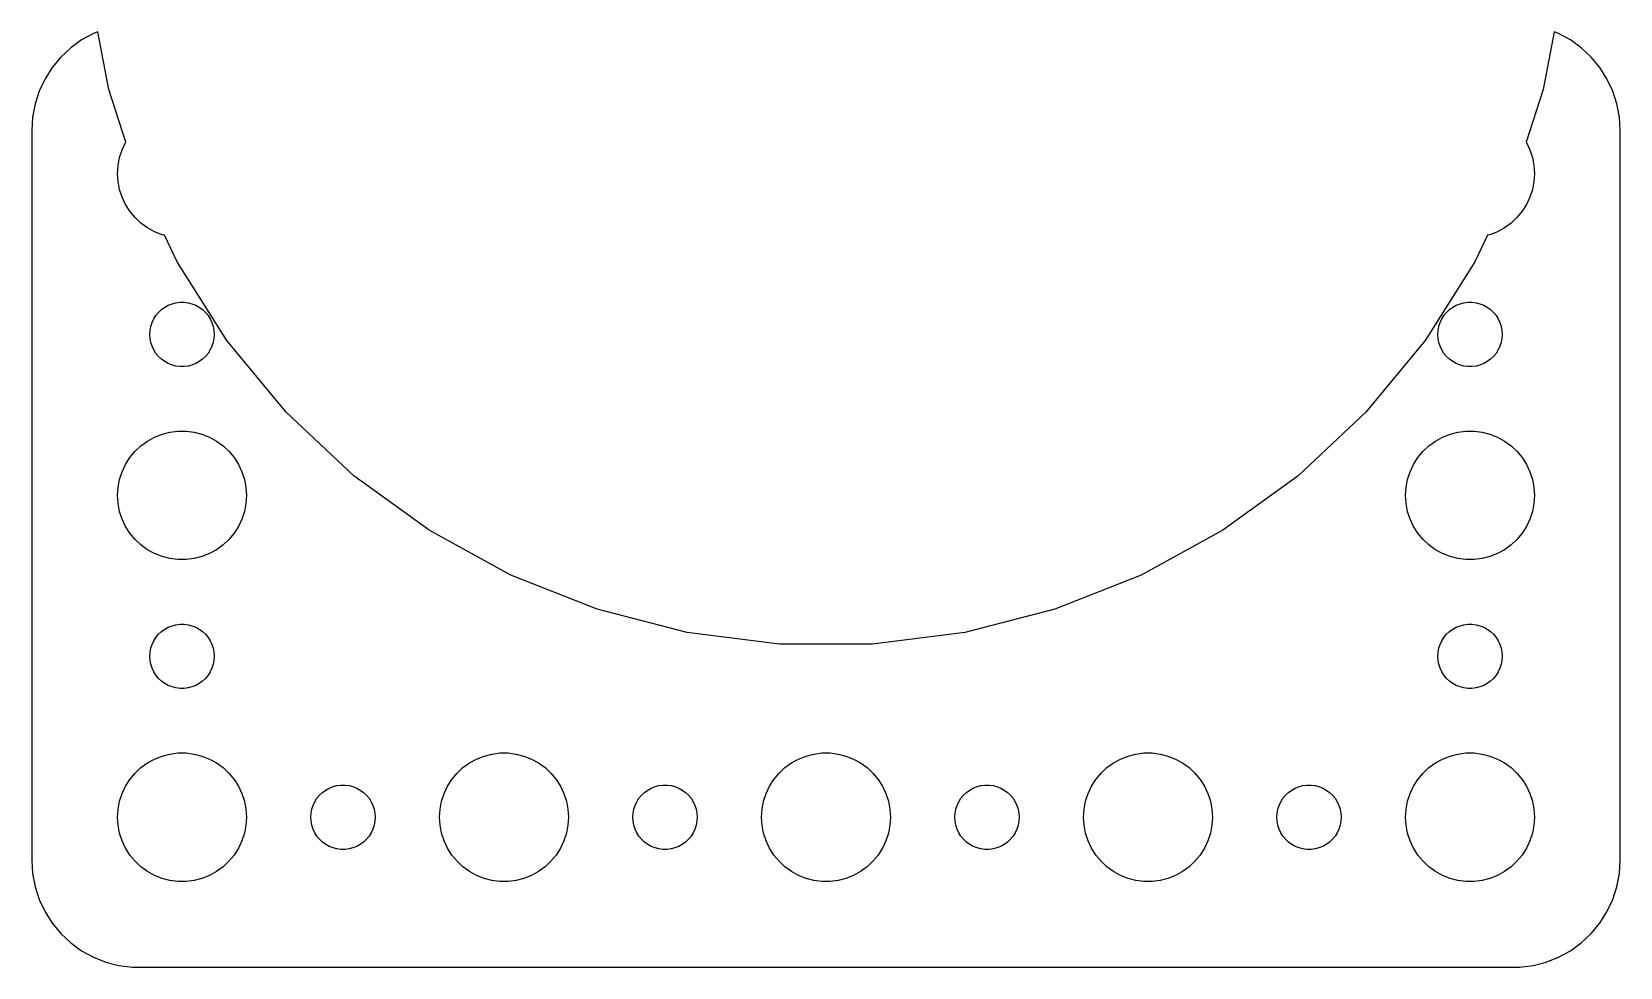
# Model space of a CAD drawing. Header units: metres. Extents: x -37 to 37, y 248 to 454.
# Drawn here: x -37 to 37, y 302 to 345.6 of the extents above; entities that cross this region are included whole.
import ezdxf

# ---------------------------------------------------------------- set-up
doc = ezdxf.new("R2010")
doc.units = ezdxf.units.M

msp = doc.modelspace()

# ---------------------------------------------------------------- linework, layer by layer
for p, q in [((-33.928, 345.604), (-34.1289, 345.524)), ((-33.4161, 342.92), (-33.928, 345.604)), ((33.928, 345.604), (33.4161, 342.92)), ((34.1289, 345.524), (33.928, 345.604)), ((-35.1871, 344.853), (-35.6448, 344.423)), ((-34.6791, 345.222), (-35.1871, 344.853)), ((-34.1289, 345.524), (-34.6791, 345.222)), ((34.6791, 345.222), (34.1289, 345.524)), ((35.1871, 344.853), (34.6791, 345.222)), ((35.6448, 344.423), (35.1871, 344.853)), ((-35.6448, 344.423), (-36.0451, 343.939)), ((36.0451, 343.939), (35.6448, 344.423)), ((-36.3815, 343.409), (-36.6489, 342.841)), ((-36.0451, 343.939), (-36.3815, 343.409)), ((36.3815, 343.409), (36.0451, 343.939)), ((36.6489, 342.841), (36.3815, 343.409)), ((-36.6489, 342.841), (-36.8429, 342.243)), ((-32.6177, 340.463), (-33.4161, 342.92)), ((33.4161, 342.92), (32.6177, 340.463)), ((36.8429, 342.243), (36.6489, 342.841)), ((-36.8429, 342.243), (-36.9606, 341.627)), ((36.9606, 341.627), (36.8429, 342.243)), ((-36.9606, 341.627), (-37, 341)), ((37, 341), (36.9606, 341.627)), ((-37, 341), (-37, 307)), ((-32.7893, 340.104), (-32.6289, 340.445)), ((-32.6289, 340.445), (-32.6177, 340.463)), ((32.6177, 340.463), (32.6289, 340.445)), ((32.6289, 340.445), (32.7893, 340.104)), ((37, 307), (37, 341)), ((-32.9763, 339.376), (-32.9057, 339.746)), ((-32.9057, 339.746), (-32.7893, 340.104)), ((32.7893, 340.104), (32.9057, 339.746)), ((32.9057, 339.746), (32.9763, 339.376)), ((-33, 339), (-32.9763, 339.376)), ((-32.9763, 338.624), (-33, 339)), ((32.9763, 339.376), (33, 339)), ((33, 339), (32.9763, 338.624)), ((-32.9057, 338.254), (-32.9763, 338.624)), ((-32.7893, 337.896), (-32.9057, 338.254)), ((32.9057, 338.254), (32.7893, 337.896)), ((32.9763, 338.624), (32.9057, 338.254)), ((-32.6289, 337.555), (-32.7893, 337.896)), ((-32.427, 337.237), (-32.6289, 337.555)), ((32.6289, 337.555), (32.427, 337.237)), ((32.7893, 337.896), (32.6289, 337.555)), ((-32.1869, 336.946), (-32.427, 337.237)), ((-31.9123, 336.688), (-32.1869, 336.946)), ((32.1869, 336.946), (31.9123, 336.688)), ((32.427, 337.237), (32.1869, 336.946)), ((-31.6075, 336.467), (-31.9123, 336.688)), ((-31.2773, 336.286), (-31.6075, 336.467)), ((-30.927, 336.147), (-31.2773, 336.286)), ((-30.8154, 336.118), (-30.927, 336.147)), ((-30.2326, 334.879), (-30.8154, 336.118)), ((30.8154, 336.118), (30.2326, 334.879)), ((30.927, 336.147), (30.8154, 336.118)), ((31.2773, 336.286), (30.927, 336.147)), ((31.6075, 336.467), (31.2773, 336.286)), ((31.9123, 336.688), (31.6075, 336.467)), ((-27.9111, 331.221), (-30.2326, 334.879)), ((30.2326, 334.879), (27.9111, 331.221)), ((-31.3145, 332.223), (-31.2135, 332.382)), ((-31.2135, 332.382), (-31.0934, 332.527)), ((-31.0934, 332.527), (-30.9561, 332.656)), ((-30.9561, 332.656), (-30.8037, 332.766)), ((-30.8037, 332.766), (-30.6387, 332.857)), ((-30.6387, 332.857), (-30.4635, 332.927)), ((-30.4635, 332.927), (-30.2811, 332.973)), ((-30.2811, 332.973), (-30.0942, 332.997)), ((-30.0942, 332.997), (-29.9058, 332.997)), ((-29.9058, 332.997), (-29.7189, 332.973)), ((-29.7189, 332.973), (-29.5365, 332.927)), ((-29.5365, 332.927), (-29.3613, 332.857)), ((-29.3613, 332.857), (-29.1963, 332.766)), ((-29.1963, 332.766), (-29.0439, 332.656)), ((-29.0439, 332.656), (-28.9065, 332.527)), ((-28.9065, 332.527), (-28.7865, 332.382)), ((-28.7865, 332.382), (-28.6855, 332.223)), ((28.6855, 332.223), (28.7865, 332.382)), ((28.7865, 332.382), (28.9065, 332.527)), ((28.9065, 332.527), (29.0439, 332.656)), ((29.0439, 332.656), (29.1963, 332.766)), ((29.1963, 332.766), (29.3613, 332.857)), ((29.3613, 332.857), (29.5365, 332.927)), ((29.5365, 332.927), (29.7189, 332.973)), ((29.7189, 332.973), (29.9058, 332.997)), ((29.9058, 332.997), (30.0942, 332.997)), ((30.0942, 332.997), (30.2811, 332.973)), ((30.2811, 332.973), (30.4635, 332.927)), ((30.4635, 332.927), (30.6387, 332.857)), ((30.6387, 332.857), (30.8037, 332.766)), ((30.8037, 332.766), (30.9561, 332.656)), ((30.9561, 332.656), (31.0934, 332.527)), ((31.0934, 332.527), (31.2135, 332.382)), ((31.2135, 332.382), (31.3145, 332.223)), ((-31.5, 331.5), (-31.4882, 331.688)), ((-31.4882, 331.688), (-31.4529, 331.873)), ((-31.4529, 331.873), (-31.3947, 332.052)), ((-31.3947, 332.052), (-31.3145, 332.223)), ((-28.6855, 332.223), (-28.6053, 332.052)), ((-28.6053, 332.052), (-28.5471, 331.873)), ((-28.5471, 331.873), (-28.5118, 331.688)), ((-28.5118, 331.688), (-28.5, 331.5)), ((28.5, 331.5), (28.5118, 331.688)), ((28.5118, 331.688), (28.5471, 331.873)), ((28.5471, 331.873), (28.6053, 332.052)), ((28.6053, 332.052), (28.6855, 332.223)), ((31.3145, 332.223), (31.3947, 332.052)), ((31.3947, 332.052), (31.4529, 331.873)), ((31.4529, 331.873), (31.4882, 331.688)), ((31.4882, 331.688), (31.5, 331.5)), ((-31.4882, 331.312), (-31.5, 331.5)), ((-31.4529, 331.127), (-31.4882, 331.312)), ((-31.3947, 330.948), (-31.4529, 331.127)), ((-31.3145, 330.777), (-31.3947, 330.948)), ((-28.6053, 330.948), (-28.6855, 330.777)), ((-28.5471, 331.127), (-28.6053, 330.948)), ((-28.5118, 331.312), (-28.5471, 331.127)), ((-28.5, 331.5), (-28.5118, 331.312)), ((-25.1494, 327.883), (-27.9111, 331.221)), ((27.9111, 331.221), (25.1494, 327.883)), ((28.5118, 331.312), (28.5, 331.5)), ((28.5471, 331.127), (28.5118, 331.312)), ((28.6053, 330.948), (28.5471, 331.127)), ((28.6855, 330.777), (28.6053, 330.948)), ((31.3947, 330.948), (31.3145, 330.777)), ((31.4529, 331.127), (31.3947, 330.948)), ((31.4882, 331.312), (31.4529, 331.127)), ((31.5, 331.5), (31.4882, 331.312)), ((-31.2135, 330.618), (-31.3145, 330.777)), ((-31.0934, 330.473), (-31.2135, 330.618)), ((-30.9561, 330.344), (-31.0934, 330.473)), ((-30.8037, 330.234), (-30.9561, 330.344)), ((-30.6387, 330.143), (-30.8037, 330.234)), ((-30.4635, 330.073), (-30.6387, 330.143)), ((-30.2811, 330.027), (-30.4635, 330.073)), ((-29.5365, 330.073), (-29.7189, 330.027)), ((-29.3613, 330.143), (-29.5365, 330.073)), ((-29.1963, 330.234), (-29.3613, 330.143)), ((-29.0439, 330.344), (-29.1963, 330.234)), ((-28.9065, 330.473), (-29.0439, 330.344)), ((-28.7865, 330.618), (-28.9065, 330.473)), ((-28.6855, 330.777), (-28.7865, 330.618)), ((28.7865, 330.618), (28.6855, 330.777)), ((28.9065, 330.473), (28.7865, 330.618)), ((29.0439, 330.344), (28.9065, 330.473)), ((29.1963, 330.234), (29.0439, 330.344)), ((29.3613, 330.143), (29.1963, 330.234)), ((29.5365, 330.073), (29.3613, 330.143)), ((29.7189, 330.027), (29.5365, 330.073)), ((30.4635, 330.073), (30.2811, 330.027)), ((30.6387, 330.143), (30.4635, 330.073)), ((30.8037, 330.234), (30.6387, 330.143)), ((30.9561, 330.344), (30.8037, 330.234)), ((31.0934, 330.473), (30.9561, 330.344)), ((31.2135, 330.618), (31.0934, 330.473)), ((31.3145, 330.777), (31.2135, 330.618)), ((-30.0942, 330.003), (-30.2811, 330.027)), ((-29.9058, 330.003), (-30.0942, 330.003)), ((-29.7189, 330.027), (-29.9058, 330.003)), ((29.9058, 330.003), (29.7189, 330.027)), ((30.0942, 330.003), (29.9058, 330.003)), ((30.2811, 330.027), (30.0942, 330.003)), ((-21.9911, 324.917), (-25.1494, 327.883)), ((25.1494, 327.883), (21.9911, 324.917)), ((-31.9123, 326.312), (-31.6075, 326.533)), ((-31.6075, 326.533), (-31.2773, 326.714)), ((-31.2773, 326.714), (-30.927, 326.853)), ((-30.927, 326.853), (-30.5621, 326.947)), ((-30.5621, 326.947), (-30.1884, 326.994)), ((-30.1884, 326.994), (-29.8116, 326.994)), ((-29.8116, 326.994), (-29.4379, 326.947)), ((-29.4379, 326.947), (-29.0729, 326.853)), ((-29.0729, 326.853), (-28.7227, 326.714)), ((-28.7227, 326.714), (-28.3925, 326.533)), ((-28.3925, 326.533), (-28.0877, 326.312)), ((28.0877, 326.312), (28.3925, 326.533)), ((28.3925, 326.533), (28.7227, 326.714)), ((28.7227, 326.714), (29.0729, 326.853)), ((29.0729, 326.853), (29.4379, 326.947)), ((29.4379, 326.947), (29.8116, 326.994)), ((29.8116, 326.994), (30.1884, 326.994)), ((30.1884, 326.994), (30.5621, 326.947)), ((30.5621, 326.947), (30.927, 326.853)), ((30.927, 326.853), (31.2773, 326.714)), ((31.2773, 326.714), (31.6075, 326.533)), ((31.6075, 326.533), (31.9123, 326.312)), ((-32.6289, 325.445), (-32.427, 325.763)), ((-32.427, 325.763), (-32.1869, 326.054)), ((-32.1869, 326.054), (-31.9123, 326.312)), ((-28.0877, 326.312), (-27.8131, 326.054)), ((-27.8131, 326.054), (-27.5729, 325.763)), ((-27.5729, 325.763), (-27.3711, 325.445)), ((27.3711, 325.445), (27.5729, 325.763)), ((27.5729, 325.763), (27.8131, 326.054)), ((27.8131, 326.054), (28.0877, 326.312)), ((31.9123, 326.312), (32.1869, 326.054)), ((32.1869, 326.054), (32.427, 325.763)), ((32.427, 325.763), (32.6289, 325.445)), ((-32.9057, 324.746), (-32.7893, 325.104)), ((-32.7893, 325.104), (-32.6289, 325.445)), ((-27.3711, 325.445), (-27.2107, 325.104)), ((-27.2107, 325.104), (-27.0942, 324.746)), ((-18.486, 322.371), (-21.9911, 324.917)), ((21.9911, 324.917), (18.486, 322.371)), ((27.0942, 324.746), (27.2107, 325.104)), ((27.2107, 325.104), (27.3711, 325.445)), ((32.6289, 325.445), (32.7893, 325.104)), ((32.7893, 325.104), (32.9057, 324.746)), ((-33, 324), (-32.9763, 324.376)), ((-32.9763, 324.376), (-32.9057, 324.746)), ((-27.0942, 324.746), (-27.0237, 324.376)), ((-27.0237, 324.376), (-27, 324)), ((27, 324), (27.0237, 324.376)), ((27.0237, 324.376), (27.0942, 324.746)), ((32.9057, 324.746), (32.9763, 324.376)), ((32.9763, 324.376), (33, 324)), ((-32.9763, 323.624), (-33, 324)), ((-32.9057, 323.254), (-32.9763, 323.624)), ((-27.0237, 323.624), (-27.0942, 323.254)), ((-27, 324), (-27.0237, 323.624)), ((27.0237, 323.624), (27, 324)), ((27.0942, 323.254), (27.0237, 323.624)), ((32.9763, 323.624), (32.9057, 323.254)), ((33, 324), (32.9763, 323.624)), ((-32.7893, 322.896), (-32.9057, 323.254)), ((-32.6289, 322.555), (-32.7893, 322.896)), ((-27.2107, 322.896), (-27.3711, 322.555)), ((-27.0942, 323.254), (-27.2107, 322.896)), ((27.2107, 322.896), (27.0942, 323.254)), ((27.3711, 322.555), (27.2107, 322.896)), ((32.7893, 322.896), (32.6289, 322.555)), ((32.9057, 323.254), (32.7893, 322.896)), ((-32.427, 322.237), (-32.6289, 322.555)), ((-32.1869, 321.946), (-32.427, 322.237)), ((-31.9123, 321.688), (-32.1869, 321.946)), ((-27.8131, 321.946), (-28.0877, 321.688)), ((-27.5729, 322.237), (-27.8131, 321.946)), ((-27.3711, 322.555), (-27.5729, 322.237)), ((-14.6894, 320.283), (-18.486, 322.371)), ((18.486, 322.371), (14.6894, 320.283)), ((27.5729, 322.237), (27.3711, 322.555)), ((27.8131, 321.946), (27.5729, 322.237)), ((28.0877, 321.688), (27.8131, 321.946)), ((32.1869, 321.946), (31.9123, 321.688)), ((32.427, 322.237), (32.1869, 321.946)), ((32.6289, 322.555), (32.427, 322.237)), ((-31.6075, 321.467), (-31.9123, 321.688)), ((-31.2773, 321.286), (-31.6075, 321.467)), ((-30.927, 321.147), (-31.2773, 321.286)), ((-28.7227, 321.286), (-29.0729, 321.147)), ((-28.3925, 321.467), (-28.7227, 321.286)), ((-28.0877, 321.688), (-28.3925, 321.467)), ((28.3925, 321.467), (28.0877, 321.688)), ((28.7227, 321.286), (28.3925, 321.467)), ((29.0729, 321.147), (28.7227, 321.286)), ((31.2773, 321.286), (30.927, 321.147)), ((31.6075, 321.467), (31.2773, 321.286)), ((31.9123, 321.688), (31.6075, 321.467)), ((-30.5621, 321.053), (-30.927, 321.147)), ((-30.1884, 321.006), (-30.5621, 321.053)), ((-29.8116, 321.006), (-30.1884, 321.006)), ((-29.4379, 321.053), (-29.8116, 321.006)), ((-29.0729, 321.147), (-29.4379, 321.053)), ((29.4379, 321.053), (29.0729, 321.147)), ((29.8116, 321.006), (29.4379, 321.053)), ((30.1884, 321.006), (29.8116, 321.006)), ((30.5621, 321.053), (30.1884, 321.006)), ((30.927, 321.147), (30.5621, 321.053)), ((-10.6611, 318.689), (-14.6894, 320.283)), ((14.6894, 320.283), (10.6611, 318.689)), ((-6.46465, 317.611), (-10.6611, 318.689)), ((10.6611, 318.689), (6.46465, 317.611)), ((-31.2135, 317.382), (-31.0934, 317.527)), ((-31.0934, 317.527), (-30.9561, 317.656)), ((-30.9561, 317.656), (-30.8037, 317.766)), ((-30.8037, 317.766), (-30.6387, 317.857)), ((-30.6387, 317.857), (-30.4635, 317.927)), ((-30.4635, 317.927), (-30.2811, 317.973)), ((-30.2811, 317.973), (-30.0942, 317.997)), ((-30.0942, 317.997), (-29.9058, 317.997)), ((-29.9058, 317.997), (-29.7189, 317.973)), ((-29.7189, 317.973), (-29.5365, 317.927)), ((-29.5365, 317.927), (-29.3613, 317.857)), ((-29.3613, 317.857), (-29.1963, 317.766)), ((-29.1963, 317.766), (-29.0439, 317.656)), ((-29.0439, 317.656), (-28.9065, 317.527)), ((-28.9065, 317.527), (-28.7865, 317.382)), ((-2.16626, 317.068), (-6.46465, 317.611)), ((6.46465, 317.611), (2.16626, 317.068)), ((28.7865, 317.382), (28.9065, 317.527)), ((28.9065, 317.527), (29.0439, 317.656)), ((29.0439, 317.656), (29.1963, 317.766)), ((29.1963, 317.766), (29.3613, 317.857)), ((29.3613, 317.857), (29.5365, 317.927)), ((29.5365, 317.927), (29.7189, 317.973)), ((29.7189, 317.973), (29.9058, 317.997)), ((29.9058, 317.997), (30.0942, 317.997)), ((30.0942, 317.997), (30.2811, 317.973)), ((30.2811, 317.973), (30.4635, 317.927)), ((30.4635, 317.927), (30.6387, 317.857)), ((30.6387, 317.857), (30.8037, 317.766)), ((30.8037, 317.766), (30.9561, 317.656)), ((30.9561, 317.656), (31.0934, 317.527)), ((31.0934, 317.527), (31.2135, 317.382)), ((-31.4882, 316.688), (-31.4529, 316.873)), ((-31.4529, 316.873), (-31.3947, 317.052)), ((-31.3947, 317.052), (-31.3145, 317.223)), ((-31.3145, 317.223), (-31.2135, 317.382)), ((-28.7865, 317.382), (-28.6855, 317.223)), ((-28.6855, 317.223), (-28.6053, 317.052)), ((-28.6053, 317.052), (-28.5471, 316.873)), ((-28.5471, 316.873), (-28.5118, 316.688)), ((2.16626, 317.068), (-2.16626, 317.068)), ((28.5118, 316.688), (28.5471, 316.873)), ((28.5471, 316.873), (28.6053, 317.052)), ((28.6053, 317.052), (28.6855, 317.223)), ((28.6855, 317.223), (28.7865, 317.382)), ((31.2135, 317.382), (31.3145, 317.223)), ((31.3145, 317.223), (31.3947, 317.052)), ((31.3947, 317.052), (31.4529, 316.873)), ((31.4529, 316.873), (31.4882, 316.688)), ((-31.5, 316.5), (-31.4882, 316.688)), ((-31.4882, 316.312), (-31.5, 316.5)), ((-31.4529, 316.127), (-31.4882, 316.312)), ((-31.3947, 315.948), (-31.4529, 316.127)), ((-28.5471, 316.127), (-28.6053, 315.948)), ((-28.5118, 316.312), (-28.5471, 316.127)), ((-28.5118, 316.688), (-28.5, 316.5)), ((-28.5, 316.5), (-28.5118, 316.312)), ((28.5, 316.5), (28.5118, 316.688)), ((28.5118, 316.312), (28.5, 316.5)), ((28.5471, 316.127), (28.5118, 316.312)), ((28.6053, 315.948), (28.5471, 316.127)), ((31.4529, 316.127), (31.3947, 315.948)), ((31.4882, 316.312), (31.4529, 316.127)), ((31.4882, 316.688), (31.5, 316.5)), ((31.5, 316.5), (31.4882, 316.312)), ((-31.3145, 315.777), (-31.3947, 315.948)), ((-31.2135, 315.618), (-31.3145, 315.777)), ((-31.0934, 315.473), (-31.2135, 315.618)), ((-30.9561, 315.344), (-31.0934, 315.473)), ((-30.8037, 315.234), (-30.9561, 315.344)), ((-29.0439, 315.344), (-29.1963, 315.234)), ((-28.9065, 315.473), (-29.0439, 315.344)), ((-28.7865, 315.618), (-28.9065, 315.473)), ((-28.6855, 315.777), (-28.7865, 315.618)), ((-28.6053, 315.948), (-28.6855, 315.777)), ((28.6855, 315.777), (28.6053, 315.948)), ((28.7865, 315.618), (28.6855, 315.777)), ((28.9065, 315.473), (28.7865, 315.618)), ((29.0439, 315.344), (28.9065, 315.473)), ((29.1963, 315.234), (29.0439, 315.344)), ((30.9561, 315.344), (30.8037, 315.234)), ((31.0934, 315.473), (30.9561, 315.344)), ((31.2135, 315.618), (31.0934, 315.473)), ((31.3145, 315.777), (31.2135, 315.618)), ((31.3947, 315.948), (31.3145, 315.777)), ((-30.6387, 315.143), (-30.8037, 315.234)), ((-30.4635, 315.073), (-30.6387, 315.143)), ((-30.2811, 315.027), (-30.4635, 315.073)), ((-30.0942, 315.003), (-30.2811, 315.027)), ((-29.9058, 315.003), (-30.0942, 315.003)), ((-29.7189, 315.027), (-29.9058, 315.003)), ((-29.5365, 315.073), (-29.7189, 315.027)), ((-29.3613, 315.143), (-29.5365, 315.073)), ((-29.1963, 315.234), (-29.3613, 315.143)), ((29.3613, 315.143), (29.1963, 315.234)), ((29.5365, 315.073), (29.3613, 315.143)), ((29.7189, 315.027), (29.5365, 315.073)), ((29.9058, 315.003), (29.7189, 315.027)), ((30.0942, 315.003), (29.9058, 315.003)), ((30.2811, 315.027), (30.0942, 315.003)), ((30.4635, 315.073), (30.2811, 315.027)), ((30.6387, 315.143), (30.4635, 315.073)), ((30.8037, 315.234), (30.6387, 315.143)), ((-31.6075, 311.533), (-31.2773, 311.714)), ((-31.2773, 311.714), (-30.927, 311.853)), ((-30.927, 311.853), (-30.5621, 311.947)), ((-30.5621, 311.947), (-30.1884, 311.994)), ((-30.1884, 311.994), (-29.8116, 311.994)), ((-29.8116, 311.994), (-29.4379, 311.947)), ((-29.4379, 311.947), (-29.0729, 311.853)), ((-29.0729, 311.853), (-28.7227, 311.714)), ((-28.7227, 311.714), (-28.3925, 311.533)), ((-16.6075, 311.533), (-16.2773, 311.714)), ((-16.2773, 311.714), (-15.927, 311.853)), ((-15.927, 311.853), (-15.5621, 311.947)), ((-15.5621, 311.947), (-15.1884, 311.994)), ((-15.1884, 311.994), (-14.8116, 311.994)), ((-14.8116, 311.994), (-14.4379, 311.947)), ((-14.4379, 311.947), (-14.0729, 311.853)), ((-14.0729, 311.853), (-13.7227, 311.714)), ((-13.7227, 311.714), (-13.3925, 311.533)), ((-1.60747, 311.533), (-1.27733, 311.714)), ((-1.27733, 311.714), (-0.92705, 311.853)), ((-0.92705, 311.853), (-0.56213, 311.947)), ((-0.56213, 311.947), (-0.18837, 311.994)), ((-0.18837, 311.994), (0.18837, 311.994)), ((0.18837, 311.994), (0.56213, 311.947)), ((0.56213, 311.947), (0.92705, 311.853)), ((0.92705, 311.853), (1.27733, 311.714)), ((1.27733, 311.714), (1.60747, 311.533)), ((13.3925, 311.533), (13.7227, 311.714)), ((13.7227, 311.714), (14.0729, 311.853)), ((14.0729, 311.853), (14.4379, 311.947)), ((14.4379, 311.947), (14.8116, 311.994)), ((14.8116, 311.994), (15.1884, 311.994)), ((15.1884, 311.994), (15.5621, 311.947)), ((15.5621, 311.947), (15.927, 311.853)), ((15.927, 311.853), (16.2773, 311.714)), ((16.2773, 311.714), (16.6075, 311.533)), ((28.3925, 311.533), (28.7227, 311.714)), ((28.7227, 311.714), (29.0729, 311.853)), ((29.0729, 311.853), (29.4379, 311.947)), ((29.4379, 311.947), (29.8116, 311.994)), ((29.8116, 311.994), (30.1884, 311.994)), ((30.1884, 311.994), (30.5621, 311.947)), ((30.5621, 311.947), (30.927, 311.853)), ((30.927, 311.853), (31.2773, 311.714)), ((31.2773, 311.714), (31.6075, 311.533)), ((-32.427, 310.763), (-32.1869, 311.054)), ((-32.1869, 311.054), (-31.9123, 311.312)), ((-31.9123, 311.312), (-31.6075, 311.533)), ((-28.3925, 311.533), (-28.0877, 311.312)), ((-28.0877, 311.312), (-27.8131, 311.054)), ((-27.8131, 311.054), (-27.5729, 310.763)), ((-17.427, 310.763), (-17.1869, 311.054)), ((-17.1869, 311.054), (-16.9123, 311.312)), ((-16.9123, 311.312), (-16.6075, 311.533)), ((-13.3925, 311.533), (-13.0877, 311.312)), ((-13.0877, 311.312), (-12.8131, 311.054)), ((-12.8131, 311.054), (-12.5729, 310.763)), ((-2.42705, 310.763), (-2.1869, 311.054)), ((-2.1869, 311.054), (-1.91226, 311.312)), ((-1.91226, 311.312), (-1.60747, 311.533)), ((1.60747, 311.533), (1.91226, 311.312)), ((1.91226, 311.312), (2.1869, 311.054)), ((2.1869, 311.054), (2.42705, 310.763)), ((12.5729, 310.763), (12.8131, 311.054)), ((12.8131, 311.054), (13.0877, 311.312)), ((13.0877, 311.312), (13.3925, 311.533)), ((16.6075, 311.533), (16.9123, 311.312)), ((16.9123, 311.312), (17.1869, 311.054)), ((17.1869, 311.054), (17.427, 310.763)), ((27.5729, 310.763), (27.8131, 311.054)), ((27.8131, 311.054), (28.0877, 311.312)), ((28.0877, 311.312), (28.3925, 311.533)), ((31.6075, 311.533), (31.9123, 311.312)), ((31.9123, 311.312), (32.1869, 311.054)), ((32.1869, 311.054), (32.427, 310.763)), ((-32.9057, 309.746), (-32.7893, 310.104)), ((-32.7893, 310.104), (-32.6289, 310.445)), ((-32.6289, 310.445), (-32.427, 310.763)), ((-27.5729, 310.763), (-27.3711, 310.445)), ((-27.3711, 310.445), (-27.2107, 310.104)), ((-27.2107, 310.104), (-27.0942, 309.746)), ((-23.5934, 310.027), (-23.4561, 310.156)), ((-23.4561, 310.156), (-23.3037, 310.266)), ((-23.3037, 310.266), (-23.1387, 310.357)), ((-23.1387, 310.357), (-22.9635, 310.427)), ((-22.9635, 310.427), (-22.7811, 310.473)), ((-22.7811, 310.473), (-22.5942, 310.497)), ((-22.5942, 310.497), (-22.4058, 310.497)), ((-22.4058, 310.497), (-22.2189, 310.473)), ((-22.2189, 310.473), (-22.0365, 310.427)), ((-22.0365, 310.427), (-21.8613, 310.357)), ((-21.8613, 310.357), (-21.6963, 310.266)), ((-21.6963, 310.266), (-21.5439, 310.156)), ((-21.5439, 310.156), (-21.4065, 310.027)), ((-17.9057, 309.746), (-17.7893, 310.104)), ((-17.7893, 310.104), (-17.6289, 310.445)), ((-17.6289, 310.445), (-17.427, 310.763)), ((-12.5729, 310.763), (-12.3711, 310.445)), ((-12.3711, 310.445), (-12.2107, 310.104)), ((-12.2107, 310.104), (-12.0942, 309.746)), ((-8.59344, 310.027), (-8.45613, 310.156)), ((-8.45613, 310.156), (-8.30373, 310.266)), ((-8.30373, 310.266), (-8.13866, 310.357)), ((-8.13866, 310.357), (-7.96352, 310.427)), ((-7.96352, 310.427), (-7.78107, 310.473)), ((-7.78107, 310.473), (-7.59418, 310.497)), ((-7.59418, 310.497), (-7.40581, 310.497)), ((-7.40581, 310.497), (-7.21892, 310.473)), ((-7.21892, 310.473), (-7.03647, 310.427)), ((-7.03647, 310.427), (-6.86133, 310.357)), ((-6.86133, 310.357), (-6.69626, 310.266)), ((-6.69626, 310.266), (-6.54385, 310.156)), ((-6.54385, 310.156), (-6.40654, 310.027)), ((-2.90575, 309.746), (-2.78932, 310.104)), ((-2.78932, 310.104), (-2.62891, 310.445)), ((-2.62891, 310.445), (-2.42705, 310.763)), ((2.42705, 310.763), (2.62891, 310.445)), ((2.62891, 310.445), (2.78932, 310.104)), ((2.78932, 310.104), (2.90575, 309.746)), ((6.40654, 310.027), (6.54385, 310.156)), ((6.54385, 310.156), (6.69626, 310.266)), ((6.69626, 310.266), (6.86133, 310.357)), ((6.86133, 310.357), (7.03647, 310.427)), ((7.03647, 310.427), (7.21892, 310.473)), ((7.21892, 310.473), (7.40581, 310.497)), ((7.40581, 310.497), (7.59418, 310.497)), ((7.59418, 310.497), (7.78107, 310.473)), ((7.78107, 310.473), (7.96352, 310.427)), ((7.96352, 310.427), (8.13866, 310.357)), ((8.13866, 310.357), (8.30373, 310.266)), ((8.30373, 310.266), (8.45613, 310.156)), ((8.45613, 310.156), (8.59344, 310.027)), ((12.0942, 309.746), (12.2107, 310.104)), ((12.2107, 310.104), (12.3711, 310.445)), ((12.3711, 310.445), (12.5729, 310.763)), ((17.427, 310.763), (17.6289, 310.445)), ((17.6289, 310.445), (17.7893, 310.104)), ((17.7893, 310.104), (17.9057, 309.746)), ((21.4065, 310.027), (21.5439, 310.156)), ((21.5439, 310.156), (21.6963, 310.266)), ((21.6963, 310.266), (21.8613, 310.357)), ((21.8613, 310.357), (22.0365, 310.427)), ((22.0365, 310.427), (22.2189, 310.473)), ((22.2189, 310.473), (22.4058, 310.497)), ((22.4058, 310.497), (22.5942, 310.497)), ((22.5942, 310.497), (22.7811, 310.473)), ((22.7811, 310.473), (22.9635, 310.427)), ((22.9635, 310.427), (23.1387, 310.357)), ((23.1387, 310.357), (23.3037, 310.266)), ((23.3037, 310.266), (23.4561, 310.156)), ((23.4561, 310.156), (23.5934, 310.027)), ((27.0942, 309.746), (27.2107, 310.104)), ((27.2107, 310.104), (27.3711, 310.445)), ((27.3711, 310.445), (27.5729, 310.763)), ((32.427, 310.763), (32.6289, 310.445)), ((32.6289, 310.445), (32.7893, 310.104)), ((32.7893, 310.104), (32.9057, 309.746)), ((-33, 309), (-32.9763, 309.376)), ((-32.9763, 309.376), (-32.9057, 309.746)), ((-27.0942, 309.746), (-27.0237, 309.376)), ((-27.0237, 309.376), (-27, 309)), ((-23.9882, 309.188), (-23.9529, 309.373)), ((-23.9529, 309.373), (-23.8947, 309.552)), ((-23.8947, 309.552), (-23.8145, 309.723)), ((-23.8145, 309.723), (-23.7135, 309.882)), ((-23.7135, 309.882), (-23.5934, 310.027)), ((-21.4065, 310.027), (-21.2865, 309.882)), ((-21.2865, 309.882), (-21.1855, 309.723)), ((-21.1855, 309.723), (-21.1053, 309.552)), ((-21.1053, 309.552), (-21.0471, 309.373)), ((-21.0471, 309.373), (-21.0118, 309.188)), ((-18, 309), (-17.9763, 309.376)), ((-17.9763, 309.376), (-17.9057, 309.746)), ((-12.0942, 309.746), (-12.0237, 309.376)), ((-12.0237, 309.376), (-12, 309)), ((-8.98816, 309.188), (-8.95287, 309.373)), ((-8.95287, 309.373), (-8.89465, 309.552)), ((-8.89465, 309.552), (-8.81445, 309.723)), ((-8.81445, 309.723), (-8.71352, 309.882)), ((-8.71352, 309.882), (-8.59344, 310.027)), ((-6.40654, 310.027), (-6.28647, 309.882)), ((-6.28647, 309.882), (-6.18553, 309.723)), ((-6.18553, 309.723), (-6.10533, 309.552)), ((-6.10533, 309.552), (-6.04712, 309.373)), ((-6.04712, 309.373), (-6.01183, 309.188)), ((-3, 309), (-2.97633, 309.376)), ((-2.97633, 309.376), (-2.90575, 309.746)), ((2.90575, 309.746), (2.97633, 309.376)), ((2.97633, 309.376), (3, 309)), ((6.01183, 309.188), (6.04712, 309.373)), ((6.04712, 309.373), (6.10533, 309.552)), ((6.10533, 309.552), (6.18553, 309.723)), ((6.18553, 309.723), (6.28647, 309.882)), ((6.28647, 309.882), (6.40654, 310.027)), ((8.59344, 310.027), (8.71352, 309.882)), ((8.71352, 309.882), (8.81445, 309.723)), ((8.81445, 309.723), (8.89465, 309.552)), ((8.89465, 309.552), (8.95287, 309.373)), ((8.95287, 309.373), (8.98816, 309.188)), ((12, 309), (12.0237, 309.376)), ((12.0237, 309.376), (12.0942, 309.746)), ((17.9057, 309.746), (17.9763, 309.376)), ((17.9763, 309.376), (18, 309)), ((21.0118, 309.188), (21.0471, 309.373)), ((21.0471, 309.373), (21.1053, 309.552)), ((21.1053, 309.552), (21.1855, 309.723)), ((21.1855, 309.723), (21.2865, 309.882)), ((21.2865, 309.882), (21.4065, 310.027)), ((23.5934, 310.027), (23.7135, 309.882)), ((23.7135, 309.882), (23.8145, 309.723)), ((23.8145, 309.723), (23.8947, 309.552)), ((23.8947, 309.552), (23.9529, 309.373)), ((23.9529, 309.373), (23.9882, 309.188)), ((27, 309), (27.0237, 309.376)), ((27.0237, 309.376), (27.0942, 309.746)), ((32.9057, 309.746), (32.9763, 309.376)), ((32.9763, 309.376), (33, 309)), ((-32.9763, 308.624), (-33, 309)), ((-32.9057, 308.254), (-32.9763, 308.624)), ((-27.0237, 308.624), (-27.0942, 308.254)), ((-27, 309), (-27.0237, 308.624)), ((-24, 309), (-23.9882, 309.188)), ((-23.9882, 308.812), (-24, 309)), ((-23.9529, 308.627), (-23.9882, 308.812)), ((-23.8947, 308.448), (-23.9529, 308.627)), ((-21.0471, 308.627), (-21.1053, 308.448)), ((-21.0118, 308.812), (-21.0471, 308.627)), ((-21.0118, 309.188), (-21, 309)), ((-21, 309), (-21.0118, 308.812)), ((-17.9763, 308.624), (-18, 309)), ((-17.9057, 308.254), (-17.9763, 308.624)), ((-12.0237, 308.624), (-12.0942, 308.254)), ((-12, 309), (-12.0237, 308.624)), ((-9, 309), (-8.98816, 309.188)), ((-8.98816, 308.812), (-9, 309)), ((-8.95287, 308.627), (-8.98816, 308.812)), ((-8.89465, 308.448), (-8.95287, 308.627)), ((-6.04712, 308.627), (-6.10533, 308.448)), ((-6.01183, 308.812), (-6.04712, 308.627)), ((-6.01183, 309.188), (-6, 309)), ((-6, 309), (-6.01183, 308.812)), ((-2.97633, 308.624), (-3, 309)), ((-2.90575, 308.254), (-2.97633, 308.624)), ((2.97633, 308.624), (2.90575, 308.254)), ((3, 309), (2.97633, 308.624)), ((6, 309), (6.01183, 309.188)), ((6.01183, 308.812), (6, 309)), ((6.04712, 308.627), (6.01183, 308.812)), ((6.10533, 308.448), (6.04712, 308.627)), ((8.95287, 308.627), (8.89465, 308.448)), ((8.98816, 308.812), (8.95287, 308.627)), ((8.98816, 309.188), (9, 309)), ((9, 309), (8.98816, 308.812)), ((12.0237, 308.624), (12, 309)), ((12.0942, 308.254), (12.0237, 308.624)), ((17.9763, 308.624), (17.9057, 308.254)), ((18, 309), (17.9763, 308.624)), ((21, 309), (21.0118, 309.188)), ((21.0118, 308.812), (21, 309)), ((21.0471, 308.627), (21.0118, 308.812)), ((21.1053, 308.448), (21.0471, 308.627)), ((23.9529, 308.627), (23.8947, 308.448)), ((23.9882, 308.812), (23.9529, 308.627)), ((23.9882, 309.188), (24, 309)), ((24, 309), (23.9882, 308.812)), ((27.0237, 308.624), (27, 309)), ((27.0942, 308.254), (27.0237, 308.624)), ((32.9763, 308.624), (32.9057, 308.254)), ((33, 309), (32.9763, 308.624)), ((-32.7893, 307.896), (-32.9057, 308.254)), ((-32.6289, 307.555), (-32.7893, 307.896)), ((-27.2107, 307.896), (-27.3711, 307.555)), ((-27.0942, 308.254), (-27.2107, 307.896)), ((-23.8145, 308.277), (-23.8947, 308.448)), ((-23.7135, 308.118), (-23.8145, 308.277)), ((-23.5934, 307.973), (-23.7135, 308.118)), ((-23.4561, 307.844), (-23.5934, 307.973)), ((-23.3037, 307.734), (-23.4561, 307.844)), ((-21.5439, 307.844), (-21.6963, 307.734)), ((-21.4065, 307.973), (-21.5439, 307.844)), ((-21.2865, 308.118), (-21.4065, 307.973)), ((-21.1855, 308.277), (-21.2865, 308.118)), ((-21.1053, 308.448), (-21.1855, 308.277)), ((-17.7893, 307.896), (-17.9057, 308.254)), ((-17.6289, 307.555), (-17.7893, 307.896)), ((-12.2107, 307.896), (-12.3711, 307.555)), ((-12.0942, 308.254), (-12.2107, 307.896)), ((-8.81445, 308.277), (-8.89465, 308.448)), ((-8.71352, 308.118), (-8.81445, 308.277)), ((-8.59344, 307.973), (-8.71352, 308.118)), ((-8.45613, 307.844), (-8.59344, 307.973)), ((-8.30373, 307.734), (-8.45613, 307.844)), ((-6.54385, 307.844), (-6.69626, 307.734)), ((-6.40654, 307.973), (-6.54385, 307.844)), ((-6.28647, 308.118), (-6.40654, 307.973)), ((-6.18553, 308.277), (-6.28647, 308.118)), ((-6.10533, 308.448), (-6.18553, 308.277)), ((-2.78932, 307.896), (-2.90575, 308.254)), ((-2.62891, 307.555), (-2.78932, 307.896)), ((2.78932, 307.896), (2.62891, 307.555)), ((2.90575, 308.254), (2.78932, 307.896)), ((6.18553, 308.277), (6.10533, 308.448)), ((6.28647, 308.118), (6.18553, 308.277)), ((6.40654, 307.973), (6.28647, 308.118)), ((6.54385, 307.844), (6.40654, 307.973)), ((6.69626, 307.734), (6.54385, 307.844)), ((8.45613, 307.844), (8.30373, 307.734)), ((8.59344, 307.973), (8.45613, 307.844)), ((8.71352, 308.118), (8.59344, 307.973)), ((8.81445, 308.277), (8.71352, 308.118)), ((8.89465, 308.448), (8.81445, 308.277)), ((12.2107, 307.896), (12.0942, 308.254)), ((12.3711, 307.555), (12.2107, 307.896)), ((17.7893, 307.896), (17.6289, 307.555)), ((17.9057, 308.254), (17.7893, 307.896)), ((21.1855, 308.277), (21.1053, 308.448)), ((21.2865, 308.118), (21.1855, 308.277)), ((21.4065, 307.973), (21.2865, 308.118)), ((21.5439, 307.844), (21.4065, 307.973)), ((21.6963, 307.734), (21.5439, 307.844)), ((23.4561, 307.844), (23.3037, 307.734)), ((23.5934, 307.973), (23.4561, 307.844)), ((23.7135, 308.118), (23.5934, 307.973)), ((23.8145, 308.277), (23.7135, 308.118)), ((23.8947, 308.448), (23.8145, 308.277)), ((27.2107, 307.896), (27.0942, 308.254)), ((27.3711, 307.555), (27.2107, 307.896)), ((32.7893, 307.896), (32.6289, 307.555)), ((32.9057, 308.254), (32.7893, 307.896)), ((-32.427, 307.237), (-32.6289, 307.555)), ((-32.1869, 306.946), (-32.427, 307.237)), ((-27.5729, 307.237), (-27.8131, 306.946)), ((-27.3711, 307.555), (-27.5729, 307.237)), ((-23.1387, 307.643), (-23.3037, 307.734)), ((-22.9635, 307.573), (-23.1387, 307.643)), ((-22.7811, 307.527), (-22.9635, 307.573)), ((-22.5942, 307.503), (-22.7811, 307.527)), ((-22.4058, 307.503), (-22.5942, 307.503)), ((-22.2189, 307.527), (-22.4058, 307.503)), ((-22.0365, 307.573), (-22.2189, 307.527)), ((-21.8613, 307.643), (-22.0365, 307.573)), ((-21.6963, 307.734), (-21.8613, 307.643)), ((-17.427, 307.237), (-17.6289, 307.555)), ((-17.1869, 306.946), (-17.427, 307.237)), ((-12.5729, 307.237), (-12.8131, 306.946)), ((-12.3711, 307.555), (-12.5729, 307.237)), ((-8.13866, 307.643), (-8.30373, 307.734)), ((-7.96352, 307.573), (-8.13866, 307.643)), ((-7.78107, 307.527), (-7.96352, 307.573)), ((-7.59418, 307.503), (-7.78107, 307.527)), ((-7.40581, 307.503), (-7.59418, 307.503)), ((-7.21892, 307.527), (-7.40581, 307.503)), ((-7.03647, 307.573), (-7.21892, 307.527)), ((-6.86133, 307.643), (-7.03647, 307.573)), ((-6.69626, 307.734), (-6.86133, 307.643)), ((-2.42705, 307.237), (-2.62891, 307.555)), ((-2.1869, 306.946), (-2.42705, 307.237)), ((2.42705, 307.237), (2.1869, 306.946)), ((2.62891, 307.555), (2.42705, 307.237)), ((6.86133, 307.643), (6.69626, 307.734)), ((7.03647, 307.573), (6.86133, 307.643)), ((7.21892, 307.527), (7.03647, 307.573)), ((7.40581, 307.503), (7.21892, 307.527)), ((7.59418, 307.503), (7.40581, 307.503)), ((7.78107, 307.527), (7.59418, 307.503)), ((7.96352, 307.573), (7.78107, 307.527)), ((8.13866, 307.643), (7.96352, 307.573)), ((8.30373, 307.734), (8.13866, 307.643)), ((12.5729, 307.237), (12.3711, 307.555)), ((12.8131, 306.946), (12.5729, 307.237)), ((17.427, 307.237), (17.1869, 306.946)), ((17.6289, 307.555), (17.427, 307.237)), ((21.8613, 307.643), (21.6963, 307.734)), ((22.0365, 307.573), (21.8613, 307.643)), ((22.2189, 307.527), (22.0365, 307.573)), ((22.4058, 307.503), (22.2189, 307.527)), ((22.5942, 307.503), (22.4058, 307.503)), ((22.7811, 307.527), (22.5942, 307.503)), ((22.9635, 307.573), (22.7811, 307.527)), ((23.1387, 307.643), (22.9635, 307.573)), ((23.3037, 307.734), (23.1387, 307.643)), ((27.5729, 307.237), (27.3711, 307.555)), ((27.8131, 306.946), (27.5729, 307.237)), ((32.427, 307.237), (32.1869, 306.946)), ((32.6289, 307.555), (32.427, 307.237)), ((-37, 307), (-36.9606, 306.373)), ((-36.9606, 306.373), (-36.8429, 305.757)), ((-31.9123, 306.688), (-32.1869, 306.946)), ((-31.6075, 306.467), (-31.9123, 306.688)), ((-31.2773, 306.286), (-31.6075, 306.467)), ((-28.3925, 306.467), (-28.7227, 306.286)), ((-28.0877, 306.688), (-28.3925, 306.467)), ((-27.8131, 306.946), (-28.0877, 306.688)), ((-16.9123, 306.688), (-17.1869, 306.946)), ((-16.6075, 306.467), (-16.9123, 306.688)), ((-16.2773, 306.286), (-16.6075, 306.467)), ((-13.3925, 306.467), (-13.7227, 306.286)), ((-13.0877, 306.688), (-13.3925, 306.467)), ((-12.8131, 306.946), (-13.0877, 306.688)), ((-1.91226, 306.688), (-2.1869, 306.946)), ((-1.60747, 306.467), (-1.91226, 306.688)), ((-1.27733, 306.286), (-1.60747, 306.467)), ((1.60747, 306.467), (1.27733, 306.286)), ((1.91226, 306.688), (1.60747, 306.467)), ((2.1869, 306.946), (1.91226, 306.688)), ((13.0877, 306.688), (12.8131, 306.946)), ((13.3925, 306.467), (13.0877, 306.688)), ((13.7227, 306.286), (13.3925, 306.467)), ((16.6075, 306.467), (16.2773, 306.286)), ((16.9123, 306.688), (16.6075, 306.467)), ((17.1869, 306.946), (16.9123, 306.688)), ((28.0877, 306.688), (27.8131, 306.946)), ((28.3925, 306.467), (28.0877, 306.688)), ((28.7227, 306.286), (28.3925, 306.467)), ((31.6075, 306.467), (31.2773, 306.286)), ((31.9123, 306.688), (31.6075, 306.467)), ((32.1869, 306.946), (31.9123, 306.688)), ((36.8429, 305.757), (36.9606, 306.373)), ((36.9606, 306.373), (37, 307)), ((-36.8429, 305.757), (-36.6489, 305.159)), ((-30.927, 306.147), (-31.2773, 306.286)), ((-30.5621, 306.053), (-30.927, 306.147)), ((-30.1884, 306.006), (-30.5621, 306.053)), ((-29.8116, 306.006), (-30.1884, 306.006)), ((-29.4379, 306.053), (-29.8116, 306.006)), ((-29.0729, 306.147), (-29.4379, 306.053)), ((-28.7227, 306.286), (-29.0729, 306.147)), ((-15.927, 306.147), (-16.2773, 306.286)), ((-15.5621, 306.053), (-15.927, 306.147)), ((-15.1884, 306.006), (-15.5621, 306.053)), ((-14.8116, 306.006), (-15.1884, 306.006)), ((-14.4379, 306.053), (-14.8116, 306.006)), ((-14.0729, 306.147), (-14.4379, 306.053)), ((-13.7227, 306.286), (-14.0729, 306.147)), ((-0.92705, 306.147), (-1.27733, 306.286)), ((-0.56213, 306.053), (-0.92705, 306.147)), ((-0.18837, 306.006), (-0.56213, 306.053)), ((0.18837, 306.006), (-0.18837, 306.006)), ((0.56213, 306.053), (0.18837, 306.006)), ((0.92705, 306.147), (0.56213, 306.053)), ((1.27733, 306.286), (0.92705, 306.147)), ((14.0729, 306.147), (13.7227, 306.286)), ((14.4379, 306.053), (14.0729, 306.147)), ((14.8116, 306.006), (14.4379, 306.053)), ((15.1884, 306.006), (14.8116, 306.006)), ((15.5621, 306.053), (15.1884, 306.006)), ((15.927, 306.147), (15.5621, 306.053)), ((16.2773, 306.286), (15.927, 306.147)), ((29.0729, 306.147), (28.7227, 306.286)), ((29.4379, 306.053), (29.0729, 306.147)), ((29.8116, 306.006), (29.4379, 306.053)), ((30.1884, 306.006), (29.8116, 306.006)), ((30.5621, 306.053), (30.1884, 306.006)), ((30.927, 306.147), (30.5621, 306.053)), ((31.2773, 306.286), (30.927, 306.147)), ((36.6489, 305.159), (36.8429, 305.757)), ((-36.6489, 305.159), (-36.3815, 304.591)), ((36.3815, 304.591), (36.6489, 305.159)), ((-36.3815, 304.591), (-36.0451, 304.061)), ((36.0451, 304.061), (36.3815, 304.591)), ((-36.0451, 304.061), (-35.6448, 303.577)), ((-35.6448, 303.577), (-35.1871, 303.147)), ((35.1871, 303.147), (35.6448, 303.577)), ((35.6448, 303.577), (36.0451, 304.061)), ((-35.1871, 303.147), (-34.6791, 302.778)), ((-34.6791, 302.778), (-34.1289, 302.476)), ((34.1289, 302.476), (34.6791, 302.778)), ((34.6791, 302.778), (35.1871, 303.147)), ((-34.1289, 302.476), (-33.5451, 302.245)), ((-33.5451, 302.245), (-32.9369, 302.089)), ((-32.9369, 302.089), (-32.3139, 302.01)), ((-32.3139, 302.01), (32.3139, 302.01)), ((32.3139, 302.01), (32.9369, 302.089)), ((32.9369, 302.089), (33.5451, 302.245)), ((33.5451, 302.245), (34.1289, 302.476))]:
    msp.add_line(p, q)

doc.saveas('drawing.dxf')
